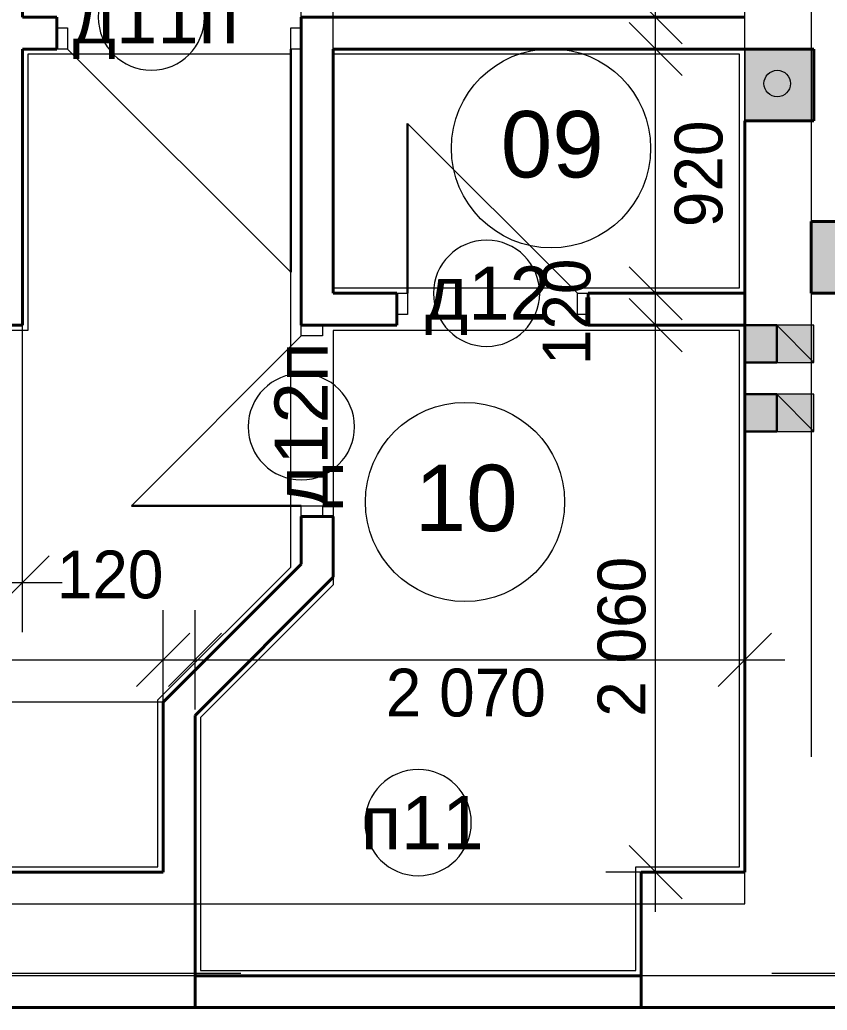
# Model space of a CAD drawing. Header units: millimetres. Extents: x 150455 to 593963, y -11068 to 166417.
# Drawn here: x 498277 to 501317, y 149126 to 152856 of the extents above; entities that cross this region are included whole.
import ezdxf
from ezdxf.enums import TextEntityAlignment as Align

# ---------------------------------------------------------------- set-up
doc = ezdxf.new("R2010")
doc.units = ezdxf.units.MM
doc.header["$MEASUREMENT"] = 0
doc.linetypes.add('Пунктирная', pattern=[2000, 1000, -1000])
doc.linetypes.add('Штрихштриховая', pattern=[15500, 10000, -2000, 1500, -2000])
for name, color, linetype, lineweight in [('0_Ном._пера__19', 255, 'Continuous', 0), ('0_Ном._пера__41', 7, 'Continuous', 30), ('Двери ArchiCAD_Ном._пера__21', 7, 'Continuous', 20), ('Двери ArchiCAD_Ном._пера__41', 7, 'Continuous', 30), ('Двери ArchiCAD_Ном._пера__61', 7, 'Continuous', 40), ('Интерьер- Перегородка_Ном._пера__61', 7, 'Continuous', 40), ('Колонны_Ном._пера__1', 7, 'Continuous', 13), ('Колонны_Ном._пера__21', 7, 'Continuous', 20), ('Окна ArchiCAD_Ном._пера__12', 15, 'Continuous', 18), ('Паспорта зон ArchiCAD_Ном._пера__1', 7, 'Continuous', 13), ('перегородки_Ном._пера__61', 7, 'Continuous', 40)]:
    doc.layers.add(name, color=color, linetype=linetype, lineweight=lineweight)
for name, color, linetype in [('Двери ArchiCAD', 7, 'Continuous'), ('Интерьер- Перегородка', 7, 'Continuous'), ('Колонны', 7, 'Continuous'), ('Маркеры дверей ArchiCAD', 7, 'Continuous'), ('Окна ArchiCAD', 7, 'Continuous'), ('перегородки', 7, 'Continuous'), ('Перекрытия', 7, 'Continuous'), ('Площі 1 пов.', 7, 'Continuous'), ('Розміри ОСЕЙ', 7, 'Continuous'), ('РОЗМІРИ ПЕРЕГОРОДОК', 7, 'Continuous')]:
    doc.layers.add(name, color=color, linetype=linetype)
for name, color, linetype, lineweight, true_color in [('Маркеры дверей ArchiCAD_Ном._пера__3', 7, 'Continuous', 18, 0xdd5800), ('Перекрытия_Ном._пера__191', 7, 'Continuous', 0, 0xe8e8e8), ('Перекрытия_Ном._пера__4', 7, 'Continuous', 20, 0x016515), ('Розміри ОСЕЙ_Ном._пера__98', 7, 'Continuous', 13, 0x001f3e), ('РОЗМІРИ ПЕРЕГОРОДОК_Ном._пера__98', 7, 'Continuous', 13, 0x001f3e)]:
    doc.layers.add(name, color=color, linetype=linetype, lineweight=lineweight, true_color=true_color)
doc.styles.add('СГЕНЕРИР_СТИЛЬ_1', font='')
doc.styles.add('СГЕНЕРИР_СТИЛЬ_2', font='')
doc.styles.add('СГЕНЕРИР_СТИЛЬ_3', font='')
doc.styles.get('СГЕНЕРИР_СТИЛЬ_1').set_extended_font_data('Arial')
doc.styles.get('СГЕНЕРИР_СТИЛЬ_2').set_extended_font_data('Century Gothic')
doc.styles.get('СГЕНЕРИР_СТИЛЬ_3').set_extended_font_data('Century Gothic', bold=True)
doc.dimstyles.new('СГЕНЕРИР_СТИЛЬ__1', dxfattribs={"dimtxt": 179.999995, "dimasz": 190, "dimexe": 0.18, "dimexo": 0, "dimgap": 0.09, "dimtad": 1, "dimtih": 1, "dimtoh": 1, "dimdec": 0, "dimzin": 0, "dimdsep": 46, "dimtxsty": 'СГЕНЕРИР_СТИЛЬ_2', "dimblk": 'ARROWHEAD_6', "dimblk1": 'ARROWHEAD_6', "dimblk2": 'ARROWHEAD_6', "dimcen": 0.09, "dimclrd": 256, "dimclre": 256, "dimclrt": 256, "dimadec": 0, "dimazin": 0, "dimtfac": 1, "dimtdec": 4, "dimtmove": 0, "dimatfit": 3, "dimfxl": 0, "dimtolj": 1, "dimtzin": 0, "dimarcsym": 0})
doc.dimstyles.new('СГЕНЕРИР_СТИЛЬ__11', dxfattribs={"dimtxt": 179.999995, "dimasz": 190, "dimexe": 0.18, "dimexo": 0, "dimgap": 0.09, "dimtad": 3, "dimtih": 1, "dimtoh": 1, "dimdec": 0, "dimzin": 0, "dimdsep": 46, "dimtxsty": 'СГЕНЕРИР_СТИЛЬ_2', "dimblk": 'ARROWHEAD_6', "dimblk1": 'ARROWHEAD_6', "dimblk2": 'ARROWHEAD_6', "dimcen": 0.09, "dimclrd": 256, "dimclre": 256, "dimclrt": 256, "dimadec": 0, "dimazin": 0, "dimtfac": 1, "dimtdec": 4, "dimtmove": 2, "dimatfit": 3, "dimfxl": 0, "dimtolj": 1, "dimtzin": 0, "dimarcsym": 0})
doc.dimstyles.new('СГЕНЕРИР_СТИЛЬ__14', dxfattribs={"dimtxt": 189.999998, "dimasz": 190, "dimexe": 0.18, "dimexo": 0, "dimgap": 0.09, "dimtad": 1, "dimtih": 1, "dimtoh": 1, "dimdec": 0, "dimzin": 0, "dimdsep": 46, "dimtxsty": 'СГЕНЕРИР_СТИЛЬ_3', "dimblk": 'ARROWHEAD_6', "dimblk1": 'ARROWHEAD_6', "dimblk2": 'ARROWHEAD_6', "dimcen": 0.09, "dimclrd": 256, "dimclre": 256, "dimclrt": 256, "dimadec": 0, "dimazin": 0, "dimtfac": 1, "dimtdec": 4, "dimtmove": 0, "dimatfit": 3, "dimfxl": 0, "dimtolj": 1, "dimtzin": 0, "dimarcsym": 0})
doc.dimstyles.new('СГЕНЕРИР_СТИЛЬ__5', dxfattribs={"dimtxt": 179.999995, "dimasz": 190, "dimexe": 0.18, "dimexo": 0, "dimgap": 0.09, "dimtad": 3, "dimtih": 1, "dimtoh": 1, "dimdec": 0, "dimzin": 0, "dimdsep": 46, "dimtxsty": 'СГЕНЕРИР_СТИЛЬ_2', "dimblk": 'ARROWHEAD_6', "dimblk1": 'ARROWHEAD_6', "dimblk2": 'ARROWHEAD_6', "dimcen": 0.09, "dimclrd": 256, "dimclre": 256, "dimclrt": 256, "dimadec": 0, "dimazin": 0, "dimtfac": 1, "dimtdec": 4, "dimtmove": 0, "dimatfit": 3, "dimfxl": 0, "dimtolj": 1, "dimtzin": 0, "dimarcsym": 0})
doc.dimstyles.new('СГЕНЕРИР_СТИЛЬ__7', dxfattribs={"dimtxt": 179.999995, "dimasz": 190, "dimexe": 0.18, "dimexo": 0, "dimgap": 0.09, "dimtad": 3, "dimdec": 0, "dimzin": 0, "dimdsep": 46, "dimtxsty": 'СГЕНЕРИР_СТИЛЬ_2', "dimblk": 'ARROWHEAD_6', "dimblk1": 'ARROWHEAD_6', "dimblk2": 'ARROWHEAD_6', "dimcen": 0.09, "dimclrd": 256, "dimclre": 256, "dimclrt": 256, "dimadec": 0, "dimazin": 0, "dimtfac": 1, "dimtdec": 4, "dimtmove": 0, "dimatfit": 3, "dimfxl": 0, "dimtolj": 1, "dimtzin": 0, "dimarcsym": 0})
doc.dimstyles.new('СГЕНЕРИР_СТИЛЬ__8', dxfattribs={"dimtxt": 179.999995, "dimasz": 190, "dimexe": 0.18, "dimexo": 0, "dimgap": 0.09, "dimtad": 1, "dimdec": 0, "dimzin": 0, "dimdsep": 46, "dimtxsty": 'СГЕНЕРИР_СТИЛЬ_2', "dimblk": 'ARROWHEAD_6', "dimblk1": 'ARROWHEAD_6', "dimblk2": 'ARROWHEAD_6', "dimcen": 0.09, "dimclrd": 256, "dimclre": 256, "dimclrt": 256, "dimadec": 0, "dimazin": 0, "dimtfac": 1, "dimtdec": 4, "dimtmove": 0, "dimatfit": 3, "dimfxl": 0, "dimtolj": 1, "dimtzin": 0, "dimarcsym": 0})
doc.dimstyles.new('СГЕНЕРИР_СТИЛЬ__9', dxfattribs={"dimtxt": 179.999995, "dimasz": 190, "dimexe": 0.18, "dimexo": 0, "dimgap": 0.09, "dimtad": 1, "dimdec": 0, "dimzin": 0, "dimdsep": 46, "dimtxsty": 'СГЕНЕРИР_СТИЛЬ_2', "dimblk": 'ARROWHEAD_6', "dimblk1": 'ARROWHEAD_6', "dimblk2": 'ARROWHEAD_6', "dimcen": 0.09, "dimclrd": 256, "dimclre": 256, "dimclrt": 256, "dimadec": 0, "dimazin": 0, "dimtfac": 1, "dimtdec": 4, "dimtmove": 2, "dimatfit": 3, "dimfxl": 0, "dimtolj": 1, "dimtzin": 0, "dimarcsym": 0})

# ---------------------------------------------------------------- blocks, each defined once
blk = doc.blocks.new('Приміщення для приб. інвентаря_10_37', base_point=(499953.2, 151039.6))
at = {"layer": 'Паспорта зон ArchiCAD_Ном._пера__1', "linetype": 'Continuous'}
blk.add_circle((499953.2, 151039.6), 375, dxfattribs=at)
at = {"linetype": 'Continuous', "lineweight": 0, "flags": 1}
for tag in ['ROOM_NAME', 'ROOM_AREA', 'ROOM_PERIM', 'ROOM_WALLS_SURF', 'ROOM_DOORS_SURF', 'ROOM_WINDS_SURF', 'ROOM_BASELEV', 'ROOM_HEIGHT', 'ROOM_NET_AREA', 'ROOM_REDUCED_AREA', 'ROOM_CALC_AREA', 'ROOM_VOLUME']:
    blk.add_attdef(tag, text='', height=200, dxfattribs=at).set_placement((499953.2, 150982.5), align=Align.BOTTOM_LEFT)
at = {"layer": 'Паспорта зон ArchiCAD_Ном._пера__1', "style": 'СГЕНЕРИР_СТИЛЬ_1'}
blk.add_attdef('ROOM_NUMBER', text='', height=250, dxfattribs=at).set_placement((499763.5, 150854.9), align=Align.BOTTOM_LEFT)
blk = doc.blocks.new('С.В._09_38', base_point=(500277.4, 152371.7))
at = {"layer": 'Паспорта зон ArchiCAD_Ном._пера__1', "linetype": 'Continuous'}
blk.add_circle((500277.4, 152371.7), 375, dxfattribs=at)
at = {"linetype": 'Continuous', "lineweight": 0, "flags": 1}
for tag in ['ROOM_NAME', 'ROOM_AREA', 'ROOM_PERIM', 'ROOM_WALLS_SURF', 'ROOM_DOORS_SURF', 'ROOM_WINDS_SURF', 'ROOM_BASELEV', 'ROOM_HEIGHT', 'ROOM_NET_AREA', 'ROOM_REDUCED_AREA', 'ROOM_CALC_AREA', 'ROOM_VOLUME']:
    blk.add_attdef(tag, text='', height=200, dxfattribs=at).set_placement((500277.4, 152314.5), align=Align.BOTTOM_LEFT)
at = {"layer": 'Паспорта зон ArchiCAD_Ном._пера__1', "style": 'СГЕНЕРИР_СТИЛЬ_1'}
blk.add_attdef('ROOM_NUMBER', text='', height=250, dxfattribs=at).set_placement((500087.7, 152187), align=Align.BOTTOM_LEFT)
blk = doc.blocks.new('Перекрытие_26', base_point=(501007, 149525.6))
at = {"layer": 'Перекрытия_Ном._пера__191', "linetype": 'Continuous', "flags": 128}
blk.add_lwpolyline([(501007, 149525.6), (501007, 155075.6), (490797, 155075.6), (490797, 149525.6)], close=True, dxfattribs=at)
blk = doc.blocks.new('Перекрытие_27', base_point=(490797, 149255.6))
at = {"layer": 'Перекрытия_Ном._пера__191', "linetype": 'Continuous', "flags": 128}
blk.add_lwpolyline([(490797, 149255.6), (490797, 142805.6), (503597, 142805.6), (503597, 149255.6)], close=True, dxfattribs=at)
blk = doc.blocks.new('Простой проем двери')
at = {"layer": 'Двери ArchiCAD_Ном._пера__61', "linetype": 'Continuous'}
for p, q in [((-840, 0), (-840, 260)), ((840, 0), (840, 260)), ((-840, 0), (-840, -250)), ((840, 0), (840, -250))]:
    blk.add_line(p, q, dxfattribs=at)
blk = doc.blocks.new('Маркер двери 12_27')
at = {"layer": 'Маркеры дверей ArchiCAD_Ном._пера__3', "linetype": 'Continuous'}
for start, end in [(0, 180), (180, 0)]:
    blk.add_arc((0, 186.4), 200, start, end, dxfattribs=at)
at = {"layer": 'Маркеры дверей ArchiCAD_Ном._пера__3', "insert": (-215.8, 86.4), "char_height": 200, "attachment_point": 7, "style": 'СГЕНЕРИР_СТИЛЬ_1'}
blk.add_mtext('{п11}', dxfattribs=at)
blk = doc.blocks.new('Стена_6', base_point=(490797, 149135.6))
at = {"layer": 'Интерьер- Перегородка_Ном._пера__61', "linetype": 'Continuous', "flags": 128}
for points in [[(498817, 149645.6), (497387, 149645.6)], [(501007, 149645.6), (500617, 149645.6)], [(497387, 149135.6), (498937, 149135.6)], [(500617, 149135.6), (503597, 149135.6)]]:
    blk.add_lwpolyline(points, dxfattribs=at)
at = {"layer": 'Двери ArchiCAD', "color": 161, "linetype": 'Пунктирная', "lineweight": 13, "true_color": 0xaaaaff, "xscale": -1, "zscale": 1000}
blk.add_blockref('Простой проем двери', (499777, 149385.6), dxfattribs=at)
at = {"layer": 'Маркеры дверей ArchiCAD', "color": 32, "lineweight": 18, "true_color": 0xdd5800}
blk.add_blockref('Маркер двери 12_27', (499777, 149645.6), dxfattribs=at)
blk = doc.blocks.new('Ниша 12_5')
at = {"layer": 'Окна ArchiCAD_Ном._пера__12', "linetype": 'Continuous'}
blk.add_line((-135, 260), (135, 260), dxfattribs=at)
blk = doc.blocks.new('Стена_51', base_point=(501517, 156195.6))
at = {"layer": 'Интерьер- Перегородка', "linetype": 'Continuous', "lineweight": 0, "true_color": 0xffffff}
for points in [[(501007, 152745.6), (501007, 152475.6), (501267, 152475.6), (501267, 152745.6)], [(501517, 152095.6), (501257, 152095.6), (501257, 151825.6), (501517, 151825.6)]]:
    blk.add_hatch(color=7, dxfattribs=at).paths.add_polyline_path(points)
at = {"layer": 'Интерьер- Перегородка_Ном._пера__61', "linetype": 'Continuous'}
for p, q in [((501007, 152745.6), (501267, 152745.6)), ((501267, 152745.6), (501267, 152475.6)), ((501007, 152475.6), (501267, 152475.6)), ((501257, 152095.6), (501257, 151825.6)), ((501517, 152095.6), (501257, 152095.6)), ((501517, 151825.6), (501257, 151825.6))]:
    blk.add_line(p, q, dxfattribs=at)
at = {"layer": 'Интерьер- Перегородка_Ном._пера__61', "linetype": 'Continuous', "flags": 128}
blk.add_lwpolyline([(501007, 152475.6), (501007, 149645.6)], dxfattribs=at)
at = {"layer": 'Окна ArchiCAD', "color": 15, "linetype": 'Continuous', "lineweight": 18, "xscale": -1, "zscale": 1000, "rotation": 90}
blk.add_blockref('Ниша 12_5', (501267, 152610.6), dxfattribs=at)
blk = doc.blocks.new('Стена_111', base_point=(498937, 149255.6))
at = {"layer": 'перегородки_Ном._пера__61', "linetype": 'Continuous', "flags": 128}
for points in [[(500617, 149255.6), (498937, 149255.6)], [(498937, 149255.6), (498937, 149135.6)], [(500617, 149135.6), (500617, 149255.6)], [(498937, 149135.6), (500617, 149135.6)]]:
    blk.add_lwpolyline(points, dxfattribs=at)
blk = doc.blocks.new('Д1 Витрина 1 10_13')
at = {"layer": 'Двери ArchiCAD_Ном._пера__21', "linetype": 'Continuous'}
for p, q in [((-420, 0), (420, 840)), ((-460, 0), (-460, -80)), ((-420, 0), (-460, 0)), ((-420, -40), (-420, 0)), ((420, 0), (420, -40)), ((460, 0), (420, 0)), ((460, -80), (460, 0)), ((-420, -65.4), (-420, -40)), ((-420, -80), (-420, -65.4)), ((420, -40), (420, -65.4)), ((420, -65.4), (420, -80)), ((-460, -80), (-420, -80)), ((420, -80), (460, -80))]:
    blk.add_line(p, q, dxfattribs=at)
at = {"layer": 'Двери ArchiCAD_Ном._пера__41', "linetype": 'Continuous'}
blk.add_line((420, 0), (420, 840), dxfattribs=at)
at = {"layer": 'Двери ArchiCAD_Ном._пера__61', "linetype": 'Continuous'}
for p, q in [((-460, 0), (-460, -120)), ((460, 0), (460, -120))]:
    blk.add_line(p, q, dxfattribs=at)
blk = doc.blocks.new('Маркер двери 10_18')
at = {"layer": 'Маркеры дверей ArchiCAD_Ном._пера__3', "linetype": 'Continuous'}
for start, end in [(0, 180), (180, 0)]:
    blk.add_arc((104.6, -120), 200, start, end, dxfattribs=at)
at = {"layer": 'Маркеры дверей ArchiCAD_Ном._пера__3', "style": 'СГЕНЕРИР_СТИЛЬ_1'}
blk.add_attdef('AC_WIDO_ID', text='', height=200, rotation=180, dxfattribs=at).set_placement((400.8, 39.2), align=Align.BOTTOM_LEFT)
blk = doc.blocks.new('Стена_113', base_point=(501517, 152745.6))
at = {"layer": 'перегородки_Ном._пера__61', "linetype": 'Continuous', "flags": 128}
for points in [[(498417, 152865.6), (498287, 152865.6)], [(501007, 152865.6), (499337, 152865.6)], [(498287, 152745.6), (498417, 152745.6)], [(499457, 152745.6), (501007, 152745.6)]]:
    blk.add_lwpolyline(points, dxfattribs=at)
at = {"layer": 'Двери ArchiCAD', "color": 15, "linetype": 'Continuous', "lineweight": 18, "xscale": -1, "zscale": 1000, "rotation": 180}
blk.add_blockref('Д1 Витрина 1 10_13', (498877, 152745.6), dxfattribs=at)
at = {"layer": 'Маркеры дверей ArchiCAD', "color": 32, "lineweight": 18, "true_color": 0xdd5800}
ref = blk.add_blockref('Маркер двери 10_18', (498877, 152745.6), dxfattribs=dict(at, rotation=180))
ref.add_attrib('AC_WIDO_ID', 'д11п', dxfattribs={"layer": 'Маркеры дверей ArchiCAD_Ном._пера__3', "color": 32, "lineweight": 18, "true_color": 0xdd5800, "height": 200, "rotation": 360, "style": 'СГЕНЕРИР_СТИЛЬ_1'}).set_placement((498476.3, 152706.4), align=Align.BOTTOM_LEFT)
blk = doc.blocks.new('Д1 Витрина 1 10_14')
at = {"layer": 'Двери ArchiCAD_Ном._пера__21', "linetype": 'Continuous'}
for p, q in [((-320, 0), (320, 640)), ((-360, 0), (-360, -80)), ((-320, 0), (-360, 0)), ((-320, -40), (-320, 0)), ((320, 0), (320, -40)), ((360, 0), (320, 0)), ((360, -80), (360, 0)), ((-320, -65.4), (-320, -40)), ((-320, -80), (-320, -65.4)), ((320, -40), (320, -65.4)), ((320, -65.4), (320, -80)), ((-360, -80), (-320, -80)), ((320, -80), (360, -80))]:
    blk.add_line(p, q, dxfattribs=at)
at = {"layer": 'Двери ArchiCAD_Ном._пера__41', "linetype": 'Continuous'}
blk.add_line((320, 0), (320, 640), dxfattribs=at)
at = {"layer": 'Двери ArchiCAD_Ном._пера__61', "linetype": 'Continuous'}
for p, q in [((-360, 0), (-360, -120)), ((360, 0), (360, -120))]:
    blk.add_line(p, q, dxfattribs=at)
blk = doc.blocks.new('Маркер двери 10_24')
at = {"layer": 'Маркеры дверей ArchiCAD_Ном._пера__3', "linetype": 'Continuous'}
for start, end in [(0, 180), (180, 0)]:
    blk.add_arc((22.4, -120), 200, start, end, dxfattribs=at)
at = {"layer": 'Маркеры дверей ArchiCAD_Ном._пера__3', "style": 'СГЕНЕРИР_СТИЛЬ_1'}
blk.add_attdef('AC_WIDO_ID', text='', height=200, rotation=180, dxfattribs=at).set_placement((254.7, 39.2), align=Align.BOTTOM_LEFT)
blk = doc.blocks.new('Стена_114', base_point=(501007, 151705.6))
at = {"layer": 'перегородки_Ном._пера__61', "linetype": 'Continuous', "flags": 128}
for points in [[(499697, 151825.6), (499457, 151825.6)], [(501007, 151825.6), (500417, 151825.6)], [(501007, 151705.6), (501007, 151825.6)], [(499457, 151705.6), (499697, 151705.6)], [(500417, 151705.6), (501007, 151705.6)]]:
    blk.add_lwpolyline(points, dxfattribs=at)
at = {"layer": 'Двери ArchiCAD', "color": 15, "linetype": 'Continuous', "lineweight": 18, "xscale": -1, "zscale": 1000}
blk.add_blockref('Д1 Витрина 1 10_14', (500057, 151825.6), dxfattribs=at)
at = {"layer": 'Маркеры дверей ArchiCAD', "color": 32, "lineweight": 18, "true_color": 0xdd5800}
ref = blk.add_blockref('Маркер двери 10_24', (500057, 151705.6), dxfattribs=dict(at, rotation=180))
ref.add_attrib('AC_WIDO_ID', 'д12', dxfattribs={"layer": 'Маркеры дверей ArchiCAD_Ном._пера__3', "color": 32, "lineweight": 18, "true_color": 0xdd5800, "height": 200, "rotation": 360, "style": 'СГЕНЕРИР_СТИЛЬ_1'}).set_placement((499802.4, 151666.4), align=Align.BOTTOM_LEFT)
blk = doc.blocks.new('Стена_115', base_point=(498287, 151705.6))
at = {"layer": 'перегородки_Ном._пера__61', "linetype": 'Continuous', "flags": 128}
blk.add_lwpolyline([(496607, 151705.6), (498287, 151705.6)], dxfattribs=at)
blk = doc.blocks.new('Маркер двери 10_8')
at = {"layer": 'Маркеры дверей ArchiCAD_Ном._пера__3', "linetype": 'Continuous'}
for start, end in [(0, 180), (180, 0)]:
    blk.add_arc((22.4, -120), 200, start, end, dxfattribs=at)
at = {"layer": 'Маркеры дверей ArchiCAD_Ном._пера__3', "style": 'СГЕНЕРИР_СТИЛЬ_1'}
blk.add_attdef('AC_WIDO_ID', text='', height=200, rotation=180, dxfattribs=at).set_placement((328.7, 39.2), align=Align.BOTTOM_LEFT)
blk = doc.blocks.new('Стена_116', base_point=(499457, 152745.6))
at = {"layer": 'перегородки_Ном._пера__61', "linetype": 'Continuous', "flags": 128}
for points in [[(499337, 152745.6), (499337, 151705.6)], [(499457, 151825.6), (499457, 152745.6)], [(499337, 150985.6), (499337, 150805.6)], [(499457, 150755.9), (499457, 150985.6)]]:
    blk.add_lwpolyline(points, dxfattribs=at)
at = {"layer": 'Двери ArchiCAD', "color": 15, "linetype": 'Continuous', "lineweight": 18, "xscale": -1, "zscale": 1000, "rotation": 90}
blk.add_blockref('Д1 Витрина 1 10_14', (499337, 151345.6), dxfattribs=at)
at = {"layer": 'Маркеры дверей ArchiCAD', "color": 32, "lineweight": 18, "true_color": 0xdd5800}
ref = blk.add_blockref('Маркер двери 10_8', (499457, 151345.6), dxfattribs=dict(at, rotation=270))
ref.add_attrib('AC_WIDO_ID', 'д12п', dxfattribs={"layer": 'Маркеры дверей ArchiCAD_Ном._пера__3', "color": 32, "lineweight": 18, "true_color": 0xdd5800, "height": 200, "rotation": 90, "style": 'СГЕНЕРИР_СТИЛЬ_1'}).set_placement((499496.2, 151016.9), align=Align.BOTTOM_LEFT)
blk = doc.blocks.new('Стена_117', base_point=(499457, 150925.6))
at = {"layer": 'перегородки_Ном._пера__61', "linetype": 'Continuous', "flags": 128}
for points in [[(499337, 150805.6), (498817, 150285.6)], [(498937, 150235.9), (499457, 150755.9)]]:
    blk.add_lwpolyline(points, dxfattribs=at)
blk = doc.blocks.new('Стена_118', base_point=(498817, 149135.6))
at = {"layer": 'перегородки_Ном._пера__61', "linetype": 'Continuous', "flags": 128}
for points in [[(498817, 150285.6), (498817, 149645.6)], [(498937, 149645.6), (498937, 150235.9)]]:
    blk.add_lwpolyline(points, dxfattribs=at)
blk = doc.blocks.new('*D534')
at = {"layer": 'РОЗМІРИ ПЕРЕГОРОДОК_Ном._пера__98', "linetype": 'Continuous'}
for p, q in [((498287, 154263.7), (498287, 154638.7)), ((501007, 154263.7), (501007, 154638.7)), ((498387, 154551.2), (498187, 154351.2)), ((500907, 154351.2), (501107, 154551.2)), ((498287, 154451.2), (501007, 154451.2)), ((501007, 154451.2), (501157, 154451.2))]:
    blk.add_line(p, q, dxfattribs=at)
at = {"layer": 'РОЗМІРИ ПЕРЕГОРОДОК_Ном._пера__98', "insert": (499330.2, 154235.2), "char_height": 180, "attachment_point": 7, "style": 'СГЕНЕРИР_СТИЛЬ_2'}
blk.add_mtext('{2\xa0720}', dxfattribs=at)
blk = doc.blocks.new('ARROWHEAD_6')
at = {"color": 0, "linetype": 'Continuous', "lineweight": 0}
for p, q in [((-0.5, -0.5), (0.5, 0.5)), ((0, 0), (-1, 0))]:
    blk.add_line(p, q, dxfattribs=at)
blk = doc.blocks.new('*D535')
at = {"layer": 'РОЗМІРИ ПЕРЕГОРОДОК_Ном._пера__98', "linetype": 'Continuous'}
for p, q in [((490797, 150257.8), (490797, 150695.6)), ((498817, 150257.8), (498817, 150632.8)), ((490897, 150545.3), (490697, 150345.3)), ((498917, 150545.3), (498717, 150345.3)), ((490647, 150445.3), (490797, 150445.3)), ((490797, 150445.3), (498817, 150445.3))]:
    blk.add_line(p, q, dxfattribs=at)
at = {"layer": 'РОЗМІРИ ПЕРЕГОРОДОК_Ном._пера__98', "char_height": 180, "attachment_point": 7, "style": 'СГЕНЕРИР_СТИЛЬ_2'}
for s, insert in [('{120}', (498416.2, 150674.2)), ('{8\xa0020}', (494490.2, 150229.3))]:
    blk.add_mtext(s, dxfattribs=dict(at, insert=insert))
blk = doc.blocks.new('*D536')
at = {"layer": 'РОЗМІРИ ПЕРЕГОРОДОК_Ном._пера__98', "linetype": 'Continuous'}
for p, q in [((498817, 150257.8), (498817, 150632.8)), ((498937, 150257.8), (498937, 150632.8)), ((498917, 150545.3), (498717, 150345.3)), ((499037, 150545.3), (498837, 150345.3)), ((498817, 150445.3), (498937, 150445.3))]:
    blk.add_line(p, q, dxfattribs=at)
blk = doc.blocks.new('*D537')
at = {"layer": 'РОЗМІРИ ПЕРЕГОРОДОК_Ном._пера__98', "linetype": 'Continuous'}
for p, q in [((501007, 150257.8), (501007, 151705.6)), ((498937, 150257.8), (498937, 150632.8)), ((499037, 150545.3), (498837, 150345.3)), ((500907, 150345.3), (501107, 150545.3)), ((498937, 150445.3), (501007, 150445.3)), ((501007, 150445.3), (501157, 150445.3))]:
    blk.add_line(p, q, dxfattribs=at)
at = {"layer": 'РОЗМІРИ ПЕРЕГОРОДОК_Ном._пера__98', "insert": (499655.2, 150229.3), "char_height": 180, "attachment_point": 7, "style": 'СГЕНЕРИР_СТИЛЬ_2'}
blk.add_mtext('{2\xa0070}', dxfattribs=at)
blk = doc.blocks.new('*D541')
at = {"layer": 'РОЗМІРИ ПЕРЕГОРОДОК_Ном._пера__98', "linetype": 'Continuous'}
for p, q in [((500571.1, 151805.6), (500771.1, 151605.6)), ((500858.6, 151705.6), (500483.6, 151705.6)), ((500671.1, 149645.6), (500671.1, 151705.6)), ((500571.1, 149745.6), (500771.1, 149545.6)), ((501007, 149645.6), (500483.6, 149645.6)), ((500671.1, 149495.6), (500671.1, 149645.6))]:
    blk.add_line(p, q, dxfattribs=at)
at = {"layer": 'РОЗМІРИ ПЕРЕГОРОДОК_Ном._пера__98', "char_height": 180, "attachment_point": 7, "rotation": 90, "style": 'СГЕНЕРИР_СТИЛЬ_2'}
for s, insert in [('{120}', (500428.1, 151554.7)), ('{2\xa0060}', (500635.1, 150230.7))]:
    blk.add_mtext(s, dxfattribs=dict(at, insert=insert))
blk = doc.blocks.new('*D542')
at = {"layer": 'РОЗМІРИ ПЕРЕГОРОДОК_Ном._пера__98', "linetype": 'Continuous'}
for p, q in [((500571.1, 151925.6), (500771.1, 151725.6)), ((500858.6, 151825.6), (500483.6, 151825.6)), ((500671.1, 151705.6), (500671.1, 151825.6)), ((500571.1, 151805.6), (500771.1, 151605.6))]:
    blk.add_line(p, q, dxfattribs=at)
blk = doc.blocks.new('*D543')
at = {"layer": 'РОЗМІРИ ПЕРЕГОРОДОК_Ном._пера__98', "linetype": 'Continuous'}
for p, q in [((500571.1, 152845.6), (500771.1, 152645.6)), ((500858.6, 152745.6), (500483.6, 152745.6)), ((500671.1, 151825.6), (500671.1, 152745.6)), ((500571.1, 151925.6), (500771.1, 151725.6)), ((500858.6, 151825.6), (500483.6, 151825.6))]:
    blk.add_line(p, q, dxfattribs=at)
at = {"layer": 'РОЗМІРИ ПЕРЕГОРОДОК_Ном._пера__98', "insert": (500925.2, 152074.7), "char_height": 180, "attachment_point": 7, "rotation": 90, "style": 'СГЕНЕРИР_СТИЛЬ_2'}
blk.add_mtext('{920}', dxfattribs=at)
blk = doc.blocks.new('*D544')
at = {"layer": 'РОЗМІРИ ПЕРЕГОРОДОК_Ном._пера__98', "linetype": 'Continuous'}
for p, q in [((500571.1, 152965.6), (500771.1, 152765.6)), ((500858.6, 152865.6), (500483.6, 152865.6)), ((500671.1, 152745.6), (500671.1, 152865.6)), ((500571.1, 152845.6), (500771.1, 152645.6)), ((500858.6, 152745.6), (500483.6, 152745.6))]:
    blk.add_line(p, q, dxfattribs=at)
blk = doc.blocks.new('*D545')
at = {"layer": 'РОЗМІРИ ПЕРЕГОРОДОК_Ном._пера__98', "linetype": 'Continuous'}
for p, q in [((500671.1, 154955.6), (500671.1, 155105.6)), ((500771.1, 154855.6), (500571.1, 155055.6)), ((500858.6, 154955.6), (500097, 154955.6)), ((500671.1, 152865.6), (500671.1, 154955.6)), ((500571.1, 152965.6), (500771.1, 152765.6)), ((500858.6, 152865.6), (500483.6, 152865.6))]:
    blk.add_line(p, q, dxfattribs=at)
at = {"layer": 'РОЗМІРИ ПЕРЕГОРОДОК_Ном._пера__98', "char_height": 180, "attachment_point": 7, "rotation": 90, "style": 'СГЕНЕРИР_СТИЛЬ_2'}
for s, insert in [('{2\xa0090}', (500370.1, 153804.7)), ('{120}', (500888, 152904.2))]:
    blk.add_mtext(s, dxfattribs=dict(at, insert=insert))
blk = doc.blocks.new('*D549')
at = {"layer": 'РОЗМІРИ ПЕРЕГОРОДОК_Ном._пера__98', "linetype": 'Continuous'}
for p, q in [((496607, 150548.8), (496607, 151825.6)), ((498287, 150548.8), (498287, 151705.6)), ((496707, 150836.3), (496507, 150636.3)), ((498187, 150636.3), (498387, 150836.3)), ((496607, 150736.3), (498287, 150736.3)), ((498287, 150736.3), (498437, 150736.3))]:
    blk.add_line(p, q, dxfattribs=at)
at = {"layer": 'РОЗМІРИ ПЕРЕГОРОДОК_Ном._пера__98', "insert": (497130.2, 150772.3), "char_height": 180, "attachment_point": 7, "style": 'СГЕНЕРИР_СТИЛЬ_2'}
blk.add_mtext('{1\xa0680}', dxfattribs=at)
blk = doc.blocks.new('*D550')
at = {"layer": 'РОЗМІРИ ПЕРЕГОРОДОК_Ном._пера__98', "linetype": 'Continuous'}
for p, q in [((490958.2, 149745.6), (491158.2, 149545.6)), ((491245.7, 149645.6), (490870.7, 149645.6)), ((491058.2, 149135.6), (491058.2, 149645.6)), ((490958.2, 149235.6), (491158.2, 149035.6)), ((491245.7, 149135.6), (490870.7, 149135.6)), ((491058.2, 148985.6), (491058.2, 149135.6))]:
    blk.add_line(p, q, dxfattribs=at)
at = {"layer": 'РОЗМІРИ ПЕРЕГОРОДОК_Ном._пера__98', "insert": (491274.2, 148613.8), "char_height": 180, "attachment_point": 7, "rotation": 90, "style": 'СГЕНЕРИР_СТИЛЬ_2'}
blk.add_mtext('{510}', dxfattribs=at)
blk = doc.blocks.new('*D551')
at = {"layer": 'РОЗМІРИ ПЕРЕГОРОДОК_Ном._пера__98', "linetype": 'Continuous'}
for p, q in [((490958.2, 153435.6), (491158.2, 153235.6)), ((491245.7, 153335.6), (490870.7, 153335.6)), ((491058.2, 149645.6), (491058.2, 153335.6)), ((490958.2, 149745.6), (491158.2, 149545.6)), ((491245.7, 149645.6), (490870.7, 149645.6))]:
    blk.add_line(p, q, dxfattribs=at)
at = {"layer": 'РОЗМІРИ ПЕРЕГОРОДОК_Ном._пера__98', "char_height": 180, "attachment_point": 7, "rotation": 90, "style": 'СГЕНЕРИР_СТИЛЬ_2'}
for s, insert in [('{120}', (491274.2, 152813.8)), ('{3\xa0690}', (491274.2, 150962.9))]:
    blk.add_mtext(s, dxfattribs=dict(at, insert=insert))
blk = doc.blocks.new('*D554')
at = {"layer": 'РОЗМІРИ ПЕРЕГОРОДОК_Ном._пера__98', "linetype": 'Continuous'}
for p, q in [((498026.7, 150285.6), (498026.7, 150435.6)), ((498126.7, 150185.6), (497926.7, 150385.6)), ((498817, 150285.6), (497839.2, 150285.6)), ((498026.7, 149645.6), (498026.7, 150285.6)), ((497926.7, 149745.6), (498126.7, 149545.6)), ((498817, 149645.6), (497839.2, 149645.6)), ((498026.7, 149495.6), (498026.7, 149645.6))]:
    blk.add_line(p, q, dxfattribs=at)
at = {"layer": 'РОЗМІРИ ПЕРЕГОРОДОК_Ном._пера__98', "insert": (498242.7, 149754.7), "char_height": 180, "attachment_point": 7, "rotation": 90, "style": 'СГЕНЕРИР_СТИЛЬ_2'}
blk.add_mtext('{640}', dxfattribs=at)
blk = doc.blocks.new('Стена_131', base_point=(498287, 154955.6))
at = {"layer": 'перегородки_Ном._пера__61', "linetype": 'Continuous', "flags": 128}
for points in [[(498167, 154955.6), (498167, 151825.6)], [(498287, 152865.6), (498287, 154955.6)], [(498287, 151705.6), (498287, 152745.6)]]:
    blk.add_lwpolyline(points, dxfattribs=at)
blk = doc.blocks.new('Колонна_52', base_point=(501129.1, 152615.5))
at = {"layer": 'Колонны', "linetype": 'Continuous', "lineweight": 0, "true_color": 0xffffff}
blk.add_hatch(color=7, dxfattribs=at).paths.add_polyline_path([(501079.1, 152615.5, 0.414214), (501129.1, 152565.5, 0.414214), (501179.1, 152615.5, 0.414214), (501129.1, 152665.5, 0.414214)])
at = {"layer": 'Колонны_Ном._пера__21', "linetype": 'Continuous'}
blk.add_circle((501129.1, 152615.5), 50, dxfattribs=at)
blk = doc.blocks.new('Колонна_65', base_point=(501197, 151375.6))
at = {"layer": 'Колонны', "linetype": 'Continuous', "lineweight": 0, "true_color": 0xffffff}
blk.add_hatch(color=7, dxfattribs=at).paths.add_polyline_path([(501127, 151445.6), (501127, 151305.6), (501267, 151305.6), (501267, 151445.6)])
at = {"layer": 'Колонны_Ном._пера__1', "linetype": 'Continuous'}
blk.add_line((501127, 151445.6), (501267, 151305.6), dxfattribs=at)
at = {"layer": 'Колонны_Ном._пера__21', "linetype": 'Continuous', "flags": 128}
blk.add_lwpolyline([(501127, 151445.6), (501127, 151305.6), (501267, 151305.6), (501267, 151445.6)], close=True, dxfattribs=at)
blk = doc.blocks.new('Колонна_66', base_point=(501197, 151635.6))
at = {"layer": 'Колонны', "linetype": 'Continuous', "lineweight": 0, "true_color": 0xffffff}
blk.add_hatch(color=7, dxfattribs=at).paths.add_polyline_path([(501127, 151705.6), (501127, 151565.6), (501267, 151565.6), (501267, 151705.6)])
at = {"layer": 'Колонны_Ном._пера__1', "linetype": 'Continuous'}
blk.add_line((501127, 151705.6), (501267, 151565.6), dxfattribs=at)
at = {"layer": 'Колонны_Ном._пера__21', "linetype": 'Continuous', "flags": 128}
blk.add_lwpolyline([(501127, 151705.6), (501127, 151565.6), (501267, 151565.6), (501267, 151705.6)], close=True, dxfattribs=at)
blk = doc.blocks.new('Линия_50', base_point=(501257, 160079.7))
at = {"layer": 'Перекрытия_Ном._пера__4', "linetype": 'Штрихштриховая'}
blk.add_line((501257, 160079.7), (501257, 133956.4), dxfattribs=at)
blk = doc.blocks.new('Линия_58', base_point=(489108.9, 149265.6))
at = {"layer": 'Перекрытия_Ном._пера__4', "linetype": 'Штрихштриховая'}
blk.add_line((489108.9, 149265.6), (550469.9, 149265.6), dxfattribs=at)
blk = doc.blocks.new('*D722')
at = {"layer": 'Розміри ОСЕЙ_Ном._пера__98', "linetype": 'Continuous'}
for p, q in [((501257, 136989.1), (501257, 136614.1)), ((501517, 136989.1), (501517, 136614.1)), ((501157, 136701.6), (501357, 136901.6)), ((501417, 136701.6), (501617, 136901.6)), ((501517, 136801.6), (501257, 136801.6))]:
    blk.add_line(p, q, dxfattribs=at)
blk = doc.blocks.new('*D723')
at = {"layer": 'Розміри ОСЕЙ_Ном._пера__98', "linetype": 'Continuous'}
for p, q in [((501007, 136989.1), (501007, 136614.1)), ((501257, 136989.1), (501257, 136614.1)), ((500907, 136701.6), (501107, 136901.6)), ((501157, 136701.6), (501357, 136901.6)), ((501257, 136801.6), (501007, 136801.6))]:
    blk.add_line(p, q, dxfattribs=at)
at = {"layer": 'Розміри ОСЕЙ_Ном._пера__98', "insert": (501161.7, 137058.1), "char_height": 190, "attachment_point": 7, "style": 'СГЕНЕРИР_СТИЛЬ_3'}
blk.add_mtext('{260}', dxfattribs=at)
blk = doc.blocks.new('*D724')
at = {"layer": 'Розміри ОСЕЙ_Ном._пера__98', "linetype": 'Continuous'}
for p, q in [((490797, 136989.1), (490797, 136614.1)), ((501007, 136989.1), (501007, 136614.1)), ((490697, 136701.6), (490897, 136901.6)), ((500907, 136701.6), (501107, 136901.6)), ((501007, 136801.6), (490797, 136801.6))]:
    blk.add_line(p, q, dxfattribs=at)
at = {"layer": 'Розміри ОСЕЙ_Ном._пера__98', "char_height": 190, "attachment_point": 7, "style": 'СГЕНЕРИР_СТИЛЬ_3'}
for s, insert in [('{120}', (490897, 136839.6)), ('{10\xa0210}', (495489, 136839.6)), ('{250}', (500456.4, 136839.6))]:
    blk.add_mtext(s, dxfattribs=dict(at, insert=insert))
blk = doc.blocks.new('*D859')
at = {"layer": 'РОЗМІРИ ПЕРЕГОРОДОК_Ном._пера__98', "linetype": 'Continuous'}
for p, q in [((499337, 152865.6), (499337, 153519.3)), ((499457, 152745.6), (499457, 153519.3)), ((499437, 153431.8), (499237, 153231.8)), ((499557, 153431.8), (499357, 153231.8)), ((499337, 153331.8), (499457, 153331.8))]:
    blk.add_line(p, q, dxfattribs=at)
blk = doc.blocks.new('*D860')
at = {"layer": 'РОЗМІРИ ПЕРЕГОРОДОК_Ном._пера__98', "linetype": 'Continuous'}
for p, q in [((499457, 152745.6), (499457, 153519.3)), ((501007, 152865.6), (501007, 153519.3)), ((499557, 153431.8), (499357, 153231.8)), ((500907, 153231.8), (501107, 153431.8)), ((499457, 153331.8), (501007, 153331.8)), ((501007, 153331.8), (501157, 153331.8))]:
    blk.add_line(p, q, dxfattribs=at)
at = {"layer": 'РОЗМІРИ ПЕРЕГОРОДОК_Ном._пера__98', "char_height": 180, "attachment_point": 7, "style": 'СГЕНЕРИР_СТИЛЬ_2'}
for s, insert in [('{1\xa0550}', (499935.1, 153115.8)), ('{120}', (499470.4, 153023.8))]:
    blk.add_mtext(s, dxfattribs=dict(at, insert=insert))

msp = doc.modelspace()

# ---------------------------------------------------------------- hatches: boundary and pattern name
at = {"layer": '0_Ном._пера__19', "linetype": 'Continuous', "lineweight": 15}
for points in [[(501127, 151705.6), (501007, 151705.6), (501007, 151565.6), (501127, 151565.6)], [(501127, 151445.6), (501007, 151445.6), (501007, 151305.6), (501127, 151305.6)]]:
    msp.add_hatch(color=9, dxfattribs=at).paths.add_polyline_path(points)

# ---------------------------------------------------------------- linework, layer by layer
at = {"layer": '0_Ном._пера__41', "linetype": 'Continuous', "flags": 128}
for points in [[(501127, 151705.6), (501007, 151705.6), (501007, 151565.6), (501127, 151565.6)], [(501127, 151445.6), (501007, 151445.6), (501007, 151305.6), (501127, 151305.6)]]:
    msp.add_lwpolyline(points, close=True, dxfattribs=at)
at = {"layer": 'Площі 1 пов.', "color": 9, "linetype": 'Continuous', "lineweight": 0, "true_color": 0xd2d2ac, "flags": 128}
for points in [[(490817, 153315.6), (490817, 149665.6), (498797, 149665.6), (498797, 150293.9), (499297, 150793.9), (499297, 152725.6), (498307, 152725.6), (498307, 151685.6), (494457, 151685.6), (494457, 153315.6)], [(500987, 152725.6), (499457, 152725.6), (499457, 151845.6), (500987, 151845.6)], [(500987, 151685.6), (499457, 151685.6), (499457, 150727.6), (498957, 150227.6), (498957, 149275.6), (500597, 149275.6), (500597, 149665.6), (500987, 149665.6)]]:
    msp.add_lwpolyline(points, close=True, dxfattribs=at)

# ---------------------------------------------------------------- block references
at = {"layer": 'Интерьер- Перегородка'}
for name, p in [('Стена_51', (501517, 156195.6)), ('Стена_6', (490797, 149135.6))]:
    msp.add_blockref(name, p, dxfattribs=at)
at = {"layer": 'Колонны'}
for name, p in [('Колонна_52', (501129.1, 152615.5)), ('Колонна_66', (501197, 151635.6)), ('Колонна_65', (501197, 151375.6))]:
    msp.add_blockref(name, p, dxfattribs=at)
at = {"layer": 'перегородки'}
for name, p in [('Стена_131', (498287, 154955.6)), ('Стена_113', (501517, 152745.6)), ('Стена_116', (499457, 152745.6)), ('Стена_114', (501007, 151705.6)), ('Стена_115', (498287, 151705.6)), ('Стена_117', (499457, 150925.6)), ('Стена_118', (498817, 149135.6)), ('Стена_111', (498937, 149255.6))]:
    msp.add_blockref(name, p, dxfattribs=at)
at = {"layer": 'Перекрытия', "color": 108, "linetype": 'Штрихштриховая', "lineweight": 20, "true_color": 0x016515}
for name, p in [('Линия_50', (501257, 160079.7)), ('Линия_58', (489108.9, 149265.6))]:
    msp.add_blockref(name, p, dxfattribs=at)
at = {"layer": 'Перекрытия', "color": 254, "linetype": 'Continuous', "lineweight": 0, "true_color": 0xe8e8e8}
for name, p in [('Перекрытие_26', (501007, 149525.6)), ('Перекрытие_27', (490797, 149255.6))]:
    msp.add_blockref(name, p, dxfattribs=at)
at = {"layer": 'Площі 1 пов.', "linetype": 'Continuous'}
ref = msp.add_blockref('С.В._09_38', (500277.4, 152371.7), dxfattribs=at)
ref.add_attrib('ROOM_NUMBER', '09', dxfattribs={"layer": 'Паспорта зон ArchiCAD_Ном._пера__1', "color": 7, "linetype": 'Continuous', "height": 250, "style": 'СГЕНЕРИР_СТИЛЬ_1'}).set_placement((500087.7, 152187), align=Align.BOTTOM_LEFT)
ref = msp.add_blockref('Приміщення для приб. інвентаря_10_37', (499953.2, 151039.6), dxfattribs=at)
ref.add_attrib('ROOM_NUMBER', '10', dxfattribs={"layer": 'Паспорта зон ArchiCAD_Ном._пера__1', "color": 7, "linetype": 'Continuous', "height": 250, "style": 'СГЕНЕРИР_СТИЛЬ_1'}).set_placement((499763.5, 150854.9), align=Align.BOTTOM_LEFT)

# ---------------------------------------------------------------- dimensions: what is measured, and where the dimension line sits
at = {"layer": 'Розміри ОСЕЙ', "color": 158, "linetype": 'Continuous', "lineweight": 13, "true_color": 0x001f3e}
for p1, p2, picture, middle in [((501007, 152665.6), (490797, 148295.5), '*D724', (495885.9, 136934.6)), ((501257, 133556.4), (501007, 152665.6), '*D723', (500670.1, 136934.6)), ((501517, 152665.6), (501257, 133556.4), '*D722', (501375.4, 137153.1))]:
    dim = msp.add_linear_dim(base=(539817, 136801.6), p1=p1, p2=p2, angle=180, dimstyle='СГЕНЕРИР_СТИЛЬ__14', dxfattribs=at)
    dim.commit()
    dim.dimension.update_dxf_attribs({"geometry": picture, "text_midpoint": middle})
at = {"layer": 'РОЗМІРИ ПЕРЕГОРОДОК', "color": 158, "linetype": 'Continuous', "lineweight": 13, "true_color": 0x001f3e}
for base, p1, p2, dimstyle, picture, middle in [((500671.1, 149645.6), (499902, 152865.6), (500097, 154955.6), 'СГЕНЕРИР_СТИЛЬ__9', '*D545', (500280.1, 154113.3)), ((491058.2, 149135.6), (504172, 149645.6), (492697, 153335.6), 'СГЕНЕРИР_СТИЛЬ__7', '*D551', (491184.2, 151271.5)), ((500671.1, 149645.6), (499902, 152745.6), (499902, 152865.6), 'СГЕНЕРИР_СТИЛЬ__9', '*D544', (500798, 153106.6)), ((500671.1, 149645.6), (500232, 151825.6), (499902, 152745.6), 'СГЕНЕРИР_СТИЛЬ__9', '*D543', (500835.2, 152277.1)), ((500671.1, 149645.6), (501007, 149645.6), (500232, 151705.6), 'СГЕНЕРИР_СТИЛЬ__9', '*D541', (500545.1, 150539.3)), ((500671.1, 149645.6), (500232, 151705.6), (500232, 151825.6), 'СГЕНЕРИР_СТИЛЬ__8', '*D542', (500338.1, 151757.1)), ((498026.7, 149645.6), (498817, 149645.6), (498817, 150285.6), 'СГЕНЕРИР_СТИЛЬ__7', '*D554', (498152.7, 149957.1)), ((491058.2, 149135.6), (504172, 149135.6), (504172, 149645.6), 'СГЕНЕРИР_СТИЛЬ__7', '*D550', (491184.2, 148816.2))]:
    dim = msp.add_linear_dim(base=base, p1=p1, p2=p2, angle=90, dimstyle=dimstyle, dxfattribs=at)
    dim.commit()
    dim.dimension.update_dxf_attribs({"geometry": picture, "text_midpoint": middle})
for base, p1, p2, dimstyle, picture, middle in [((490797, 154451.2), (498287, 153330.6), (501007, 152665.6), 'СГЕНЕРИР_СТИЛЬ__5', '*D534', (499638.8, 154325.2)), ((498287, 153331.8), (499457, 151835.6), (501007, 152865.6), 'СГЕНЕРИР_СТИЛЬ__11', '*D860', (500243.7, 153205.8)), ((498287, 153331.8), (499337, 152865.6), (499457, 151835.6), 'СГЕНЕРИР_СТИЛЬ__11', '*D859', (499672.8, 153113.8)), ((495687, 150736.3), (496607, 151825.6), (498287, 153330.6), 'СГЕНЕРИР_СТИЛЬ__1', '*D549', (497438.8, 150862.3)), ((490797, 150445.3), (498937, 149710.6), (501007, 151705.6), 'СГЕНЕРИР_СТИЛЬ__5', '*D537', (499963.8, 150319.3)), ((490797, 150445.3), (490797, 150695.6), (498817, 149710.6), 'СГЕНЕРИР_СТИЛЬ__5', '*D535', (494798.8, 150319.3)), ((490797, 150445.3), (498817, 149710.6), (498937, 149710.6), 'СГЕНЕРИР_СТИЛЬ__11', '*D536', (498618.6, 150764.2))]:
    dim = msp.add_linear_dim(base=base, p1=p1, p2=p2, dimstyle=dimstyle, dxfattribs=at)
    dim.commit()
    dim.dimension.update_dxf_attribs({"geometry": picture, "text_midpoint": middle})

doc.saveas('drawing.dxf')
